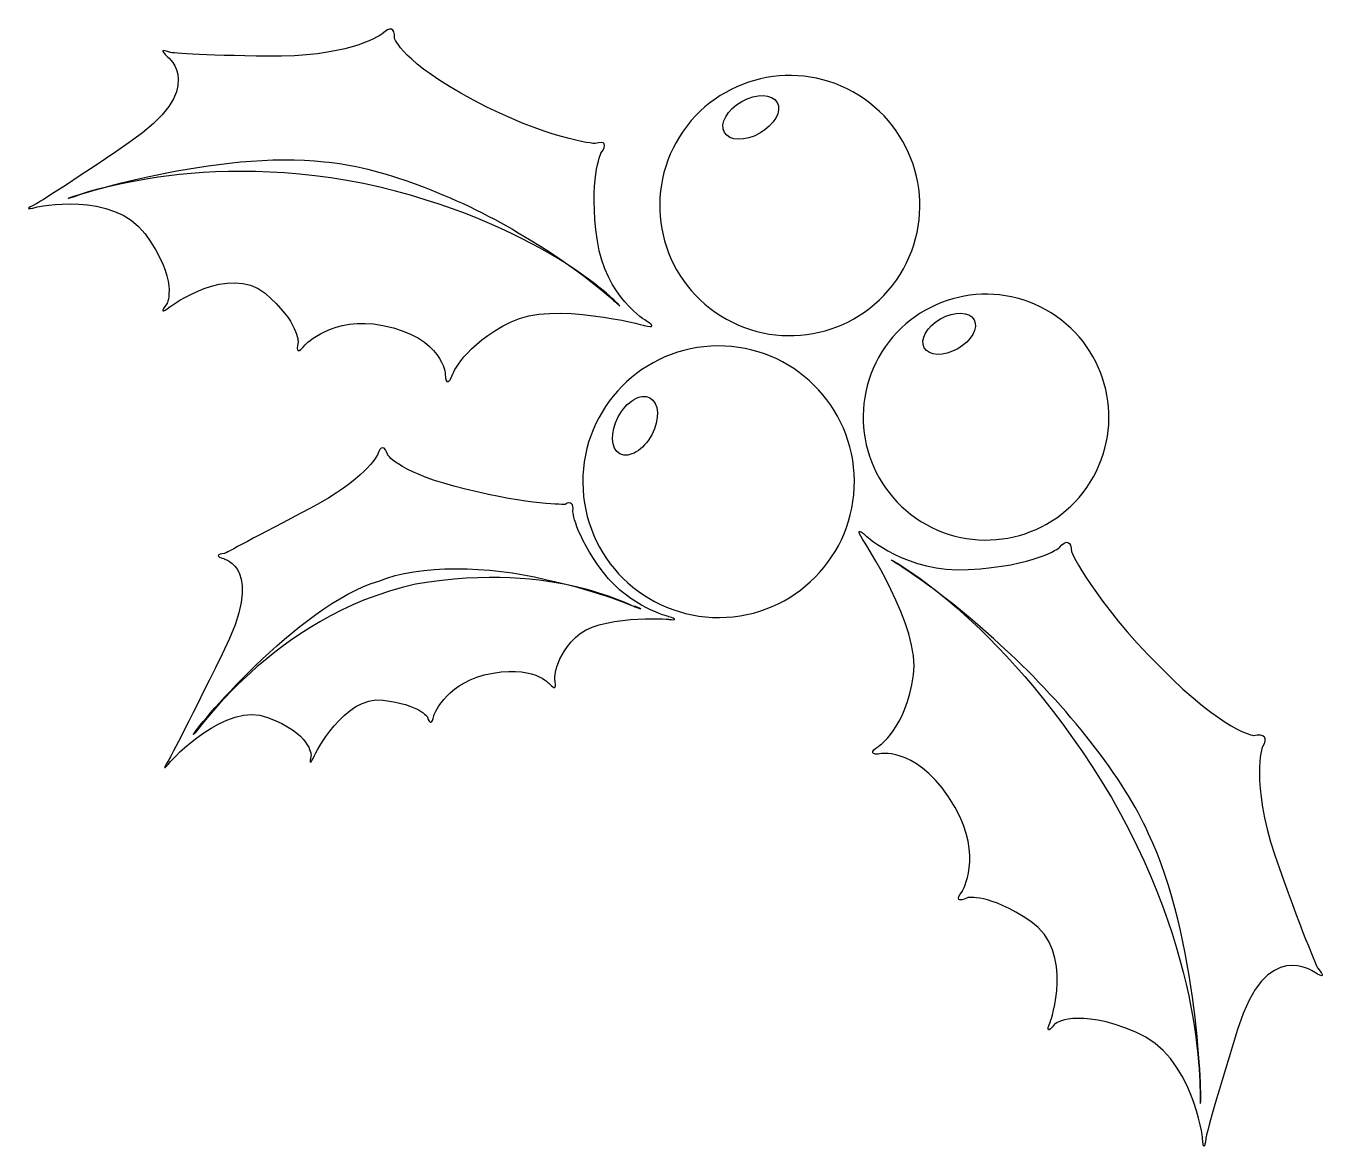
# Model space of a CAD drawing. Header units: centimetres. Extents: x -10.3 to 10.3, y -8.9 to 8.9.
import ezdxf

# ---------------------------------------------------------------- set-up
doc = ezdxf.new("R2010")
doc.units = ezdxf.units.CM
doc.header["$MEASUREMENT"] = 0
doc.layers.add('Camada 1', color=7, linetype='Continuous')

msp = doc.modelspace()

# ---------------------------------------------------------------- linework, layer by layer
at = {"layer": 'Camada 1'}
for points, knots in [([(-6.24567, 8.42464), (-5.10876, 8.4376), (-4.64682, 8.77622), (-4.64682, 8.77622), (-4.64682, 8.77622), (-4.52892, 8.90171), (-4.44238, 8.8725), (-4.45428, 8.71023), (-4.45428, 8.71023), (-4.45428, 8.71023), (-4.33421, 8.3197), (-3.20158, 7.72796), (-3.20158, 7.72796), (-2.04517, 7.10595), (-1.27496, 7.03674), (-1.27496, 7.03674), (-1.27496, 7.03674), (-1.11809, 7.08974), (-1.07483, 7.02158), (-1.18085, 6.88635), (-1.18085, 6.88635), (-1.18085, 6.88635), (-1.3799, 6.46124), (-1.23816, 5.49737), (-1.23816, 5.49737), (-1.11267, 4.61464), (-0.45928, 4.22414), (-0.45928, 4.22414), (-0.45928, 4.22414), (-0.32948, 4.14733), (-0.34572, 4.11704), (-0.49391, 4.15704), (-0.49391, 4.15704), (-0.49391, 4.15704), (-1.94891, 4.54757), (-2.60552, 4.21329), (-2.60552, 4.21329), (-3.36276, 3.84115), (-3.5337, 3.3771), (-3.5337, 3.3771), (-3.5337, 3.3771), (-3.5932, 3.22025), (-3.64512, 3.22134), (-3.65054, 3.38144), (-3.65054, 3.38144), (-3.65054, 3.38144), (-3.66893, 3.95694), (-4.64037, 4.15707), (-4.64037, 4.15707), (-5.43222, 4.3096), (-5.8714, 3.84984), (-5.8714, 3.84984), (-5.8714, 3.84984), (-5.97311, 3.71138), (-6.02393, 3.72977), (-5.98176, 3.89096), (-5.98176, 3.89096), (-5.98176, 3.89096), (-5.97094, 4.21116), (-6.50643, 4.6655), (-6.50643, 4.6655), (-7.07436, 5.14149), (-8.01117, 4.45455), (-8.01117, 4.45455), (-8.01117, 4.45455), (-8.14423, 4.34636), (-8.16587, 4.36692), (-8.05985, 4.50215), (-8.05985, 4.50215), (-8.05985, 4.50215), (-7.87271, 4.88508), (-8.40709, 5.60554), (-8.40709, 5.60554), (-8.91439, 6.29681), (-10.13248, 6.03066), (-10.13248, 6.03066), (-10.13248, 6.03066), (-10.29147, 5.98523), (-10.29581, 6.00579), (-10.14328, 6.07612), (-10.14328, 6.07612), (-10.14328, 6.07612), (-9.74088, 6.31192), (-8.66235, 7.05294), (-8.66235, 7.05294), (-7.39346, 7.90537), (-8.05222, 8.4138), (-8.05222, 8.4138), (-8.05222, 8.4138), (-8.16581, 8.51334), (-8.14525, 8.54255), (-8.00568, 8.47979), (-8.00568, 8.47979), (-8.00568, 8.47978), (-7.37719, 8.4203), (-6.24567, 8.42464)], [0, 0, 0, 0, 0.04, 0.04, 0.04, 0.04, 0.08, 0.08, 0.08, 0.08, 0.12, 0.12, 0.12, 0.12, 0.16, 0.16, 0.16, 0.16, 0.2, 0.2, 0.2, 0.2, 0.24, 0.24, 0.24, 0.24, 0.28, 0.28, 0.28, 0.28, 0.32, 0.32, 0.32, 0.32, 0.36, 0.36, 0.36, 0.36, 0.4, 0.4, 0.4, 0.4, 0.44, 0.44, 0.44, 0.44, 0.48, 0.48, 0.48, 0.48, 0.52, 0.52, 0.52, 0.52, 0.56, 0.56, 0.56, 0.56, 0.6, 0.6, 0.6, 0.6, 0.64, 0.64, 0.64, 0.64, 0.68, 0.68, 0.68, 0.68, 0.72, 0.72, 0.72, 0.72, 0.76, 0.76, 0.76, 0.76, 0.8, 0.8, 0.8, 0.8, 0.84, 0.84, 0.84, 0.84, 0.88, 0.88, 0.88, 0.88, 0.92, 0.92, 0.92, 0.92, 1, 1, 1, 1]), ([(3.5606, 4.96249), (2.95695, 3.99779), (1.68566, 3.70424), (0.71977, 4.30791), (0.71977, 4.30791), (-0.24609, 4.91039), (-0.53965, 6.18285), (0.06403, 7.14752), (0.06403, 7.14752), (0.66768, 8.11341), (1.93897, 8.40696), (2.90364, 7.80329), (2.90364, 7.80329), (3.86956, 7.19959), (4.16311, 5.92835), (3.5606, 4.96249)], [0, 0, 0, 0, 0.2, 0.2, 0.2, 0.2, 0.4, 0.4, 0.4, 0.4, 0.6, 0.6, 0.6, 0.6, 1, 1, 1, 1]), ([(6.57582, 1.67104), (6.0053, 0.75841), (4.80385, 0.48028), (3.89125, 1.0508), (3.89125, 1.0508), (2.97862, 1.62132), (2.70166, 2.82277), (3.27101, 3.73537), (3.27101, 3.73537), (3.84153, 4.648), (5.04295, 4.92494), (5.95558, 4.35444), (5.95558, 4.35444), (6.86819, 3.78509), (7.14515, 2.58248), (6.57582, 1.67104)], [0, 0, 0, 0, 0.2, 0.2, 0.2, 0.2, 0.4, 0.4, 0.4, 0.4, 0.6, 0.6, 0.6, 0.6, 1, 1, 1, 1]), ([(2.8362, 1.69202), (2.84332, 0.50362), (1.88571, -0.46582), (0.69731, -0.47291), (0.69731, -0.47291), (-0.49109, -0.48122), (-1.46172, 0.47636), (-1.46881, 1.66476), (-1.46881, 1.66476), (-1.47709, 2.85316), (-0.51832, 3.8226), (0.67011, 3.8309), (0.67011, 3.8309), (1.85851, 3.83801), (2.82792, 2.88043), (2.8362, 1.69202)], [0, 0, 0, 0, 0.2, 0.2, 0.2, 0.2, 0.4, 0.4, 0.4, 0.4, 0.6, 0.6, 0.6, 0.6, 1, 1, 1, 1]), ([(-5.78567, 1.25999), (-4.93816, 1.69793), (-4.72392, 2.0992), (-4.72154, 2.1075), (-4.72154, 2.1075), (-4.67775, 2.25426), (-4.60555, 2.25072), (-4.56057, 2.10276), (-4.56057, 2.10276), (-4.56173, 2.09562), (-4.3416, 1.79973), (-3.33073, 1.56301), (-3.33073, 1.56301), (-2.29502, 1.30142), (-1.74818, 1.31914), (-1.74818, 1.32036), (-1.74818, 1.32036), (-1.65939, 1.37598), (-1.60732, 1.32748), (-1.62861, 1.21619), (-1.62861, 1.21619), (-1.62742, 1.22212), (-1.61202, 0.86228), (-1.14212, 0.23964), (-1.14212, 0.23964), (-0.71127, -0.31905), (-0.10167, -0.45637), (-0.10286, -0.46227), (-0.10286, -0.46227), (0.01551, -0.49659), (0.01787, -0.51553), (-0.09931, -0.50484), (-0.09931, -0.50484), (-0.09693, -0.49301), (-1.24985, -0.42909), (-1.58362, -0.7889), (-1.58362, -0.7889), (-1.97187, -1.17956), (-1.90797, -1.50272), (-1.90556, -1.49677), (-1.90556, -1.49677), (-1.88307, -1.59975), (-1.92215, -1.61395), (-1.992, -1.52751), (-1.992, -1.52751), (-1.99435, -1.53582), (-2.23939, -1.19496), (-3.03364, -1.38313), (-3.03364, -1.38313), (-3.67875, -1.55712), (-3.83144, -2.03652), (-3.83025, -2.03181), (-3.83025, -2.03181), (-3.85155, -2.15728), (-3.89772, -2.16794), (-3.93084, -2.05194), (-3.93084, -2.05194), (-3.93084, -2.05194), (-4.05157, -1.85308), (-4.63513, -1.78323), (-4.63513, -1.78323), (-5.25063, -1.70393), (-5.72172, -2.6544), (-5.72172, -2.66032), (-5.72172, -2.66032), (-5.78567, -2.80354), (-5.81051, -2.80121), (-5.77736, -2.65323), (-5.77736, -2.65323), (-5.77736, -2.65082), (-5.77974, -2.30401), (-6.46626, -2.05781), (-6.46626, -2.05781), (-7.1161, -1.79384), (-8.0015, -2.74078), (-8.00505, -2.75737), (-8.00505, -2.75737), (-8.11866, -2.89585), (-8.13052, -2.88281), (-8.03109, -2.72776), (-8.03109, -2.72776), (-8.03109, -2.73371), (-7.78132, -2.26614), (-7.18477, -1.05168), (-7.18477, -1.05168), (-6.48169, 0.32492), (-7.16347, 0.45039), (-7.16109, 0.45986), (-7.16109, 0.45986), (-7.28066, 0.49301), (-7.2747, 0.53206), (-7.14688, 0.5427), (-7.14688, 0.5427), (-7.14925, 0.53677), (-6.63318, 0.81728), (-5.78567, 1.25999)], [0, 0, 0, 0, 0.04, 0.04, 0.04, 0.04, 0.08, 0.08, 0.08, 0.08, 0.12, 0.12, 0.12, 0.12, 0.16, 0.16, 0.16, 0.16, 0.2, 0.2, 0.2, 0.2, 0.24, 0.24, 0.24, 0.24, 0.28, 0.28, 0.28, 0.28, 0.32, 0.32, 0.32, 0.32, 0.36, 0.36, 0.36, 0.36, 0.4, 0.4, 0.4, 0.4, 0.44, 0.44, 0.44, 0.44, 0.48, 0.48, 0.48, 0.48, 0.52, 0.52, 0.52, 0.52, 0.56, 0.56, 0.56, 0.56, 0.6, 0.6, 0.6, 0.6, 0.64, 0.64, 0.64, 0.64, 0.68, 0.68, 0.68, 0.68, 0.72, 0.72, 0.72, 0.72, 0.76, 0.76, 0.76, 0.76, 0.8, 0.8, 0.8, 0.8, 0.84, 0.84, 0.84, 0.84, 0.88, 0.88, 0.88, 0.88, 0.92, 0.92, 0.92, 0.92, 1, 1, 1, 1]), ([(9.50145, -4.23816), (9.11085, -3.06989), (9.30378, -2.52541), (9.30378, -2.52541), (9.30378, -2.52541), (9.3949, -2.37978), (9.33217, -2.29575), (9.16646, -2.34189), (9.16646, -2.34189), (9.16646, -2.34189), (8.71193, -2.30048), (7.6881, -1.26239), (7.6881, -1.26239), (6.62273, -0.20541), (6.27832, 0.56874), (6.27832, 0.56874), (6.27832, 0.56874), (6.27716, 0.74154), (6.19074, 0.77112), (6.08539, 0.63383), (6.08539, 0.63383), (6.08539, 0.63383), (5.70661, 0.34147), (4.64251, 0.28582), (4.64251, 0.28582), (3.66831, 0.23018), (3.02559, 0.81848), (3.02559, 0.81848), (3.02559, 0.81848), (2.89896, 0.93566), (2.87176, 0.91317), (2.96646, 0.76876), (2.96646, 0.76876), (2.96646, 0.76876), (3.89324, -0.64099), (3.77489, -1.38434), (3.77489, -1.38434), (3.65059, -2.23894), (3.22326, -2.5112), (3.22326, -2.5112), (3.22326, -2.5112), (3.07652, -2.6047), (3.09782, -2.65799), (3.26827, -2.63079), (3.26827, -2.63079), (3.26827, -2.63079), (3.88025, -2.52895), (4.43535, -3.48304), (4.43535, -3.48304), (4.87689, -4.26306), (4.54782, -4.8099), (4.54782, -4.8099), (4.54782, -4.8099), (4.43892, -4.94246), (4.47562, -4.98982), (4.63066, -4.91407), (4.63066, -4.91407), (4.63066, -4.91407), (4.96446, -4.83716), (5.63327, -5.29052), (5.63327, -5.29052), (6.33399, -5.77465), (5.94339, -6.87778), (5.94339, -6.87778), (5.94339, -6.87778), (5.87589, -7.0364), (5.90669, -7.05534), (6.01086, -6.91686), (6.01086, -6.91686), (6.01086, -6.91686), (6.34818, -6.64463), (7.29631, -7.04354), (7.29631, -7.04354), (8.20417, -7.41875), (8.35689, -8.72431), (8.35689, -8.72431), (8.35689, -8.72431), (8.36401, -8.89714), (8.38769, -8.89714), (8.40782, -8.7255), (8.40782, -8.7255), (8.40782, -8.7255), (8.51199, -8.2651), (8.91204, -7.00446), (8.91204, -7.00446), (9.35945, -5.52483), (10.12886, -6.09421), (10.12886, -6.09421), (10.12886, -6.09421), (10.2733, -6.1889), (10.29692, -6.16168), (10.18215, -6.03267), (10.18215, -6.03267), (10.18209, -6.03262), (9.89682, -5.39937), (9.50145, -4.23816)], [0, 0, 0, 0, 0.04, 0.04, 0.04, 0.04, 0.08, 0.08, 0.08, 0.08, 0.12, 0.12, 0.12, 0.12, 0.16, 0.16, 0.16, 0.16, 0.2, 0.2, 0.2, 0.2, 0.24, 0.24, 0.24, 0.24, 0.28, 0.28, 0.28, 0.28, 0.32, 0.32, 0.32, 0.32, 0.36, 0.36, 0.36, 0.36, 0.4, 0.4, 0.4, 0.4, 0.44, 0.44, 0.44, 0.44, 0.48, 0.48, 0.48, 0.48, 0.52, 0.52, 0.52, 0.52, 0.56, 0.56, 0.56, 0.56, 0.6, 0.6, 0.6, 0.6, 0.64, 0.64, 0.64, 0.64, 0.68, 0.68, 0.68, 0.68, 0.72, 0.72, 0.72, 0.72, 0.76, 0.76, 0.76, 0.76, 0.8, 0.8, 0.8, 0.8, 0.84, 0.84, 0.84, 0.84, 0.88, 0.88, 0.88, 0.88, 0.92, 0.92, 0.92, 0.92, 1, 1, 1, 1])]:
    msp.add_open_spline(points, degree=3, knots=knots, dxfattribs=at)
at = {"layer": 'Camada 1', "color": 7}
for points, knots in [([(1.05122, 7.70386), (0.8204, 7.57363), (0.69612, 7.35466), (0.77542, 7.21618), (0.77542, 7.21618), (0.85355, 7.07648), (1.10451, 7.06939), (1.33528, 7.20078), (1.33528, 7.20078), (1.56729, 7.33098), (1.6904, 7.54995), (1.6123, 7.68965), (1.6123, 7.68965), (1.533, 7.82813), (1.28201, 7.83525), (1.05122, 7.70386)], [0, 0, 0, 0, 0.2, 0.2, 0.2, 0.2, 0.4, 0.4, 0.4, 0.4, 0.6, 0.6, 0.6, 0.6, 1, 1, 1, 1]), ([(-0.9158, 4.50105), (-0.86601, 4.44914), (-0.8682, 4.44694), (-0.92011, 4.49671), (-0.92011, 4.49671), (-0.92011, 4.49671), (-1.50534, 5.0603), (-2.493, 5.625), (-2.493, 5.625), (-3.46225, 6.20806), (-4.74415, 6.69161), (-5.56632, 6.74787), (-5.56632, 6.74787), (-7.20951, 6.95126), (-9.64133, 6.19185), (-9.62511, 6.16912), (-9.62511, 6.16912), (-9.65324, 6.12909), (-7.77636, 6.96208), (-4.94646, 6.40603), (-4.94646, 6.40603), (-2.14143, 5.79592), (-0.9158, 4.50105), (-0.9158, 4.50105)], [0, 0, 0, 0, 0.14285714, 0.14285714, 0.14285714, 0.14285714, 0.28571429, 0.28571429, 0.28571429, 0.28571429, 0.42857143, 0.42857143, 0.42857143, 0.42857143, 0.57142857, 0.57142857, 0.57142857, 0.57142857, 0.71428571, 0.71428571, 0.71428571, 0.71428571, 1, 1, 1, 1]), ([(4.20375, 4.26092), (3.98597, 4.13781), (3.86873, 3.93067), (3.94335, 3.79927), (3.94335, 3.79927), (4.01788, 3.6679), (4.25466, 3.66198), (4.47363, 3.78625), (4.47363, 3.78625), (4.69141, 3.90936), (4.80859, 4.11531), (4.73403, 4.24668), (4.73403, 4.24668), (4.65947, 4.37813), (4.42272, 4.38403), (4.20375, 4.26092)], [0, 0, 0, 0, 0.2, 0.2, 0.2, 0.2, 0.4, 0.4, 0.4, 0.4, 0.6, 0.6, 0.6, 0.6, 1, 1, 1, 1]), ([(-0.90776, 2.70641), (-1.03913, 2.4626), (-1.02613, 2.20098), (-0.87934, 2.12168), (-0.87934, 2.12168), (-0.73258, 2.04355), (-0.50768, 2.17849), (-0.37626, 2.42233), (-0.37626, 2.42233), (-0.24608, 2.66736), (-0.25908, 2.92893), (-0.40587, 3.00825), (-0.40587, 3.00825), (-0.55266, 3.08519), (-0.77756, 2.95147), (-0.90776, 2.70641)], [0, 0, 0, 0, 0.2, 0.2, 0.2, 0.2, 0.4, 0.4, 0.4, 0.4, 0.6, 0.6, 0.6, 0.6, 1, 1, 1, 1]), ([(-0.63434, -0.29656), (-0.51951, -0.34982), (-0.5207, -0.35337), (-0.63669, -0.30365), (-0.63669, -0.30365), (-0.63788, -0.3072), (-1.1516, -0.07047), (-2.06065, 0.13074), (-2.06065, 0.13074), (-2.96381, 0.35209), (-4.06579, 0.36746), (-4.70024, 0.10473), (-4.70024, 0.10473), (-5.98098, -0.26577), (-7.65706, -2.2875), (-7.64286, -2.32891), (-7.64286, -2.32891), (-7.65826, -2.40111), (-6.40474, -0.45042), (-4.11909, 0.05499), (-4.11909, 0.05499), (-1.84759, 0.44205), (-0.64733, -0.3522), (-0.63434, -0.29656)], [0, 0, 0, 0, 0.14285714, 0.14285714, 0.14285714, 0.14285714, 0.28571429, 0.28571429, 0.28571429, 0.28571429, 0.42857143, 0.42857143, 0.42857143, 0.42857143, 0.57142857, 0.57142857, 0.57142857, 0.57142857, 0.71428571, 0.71428571, 0.71428571, 0.71428571, 1, 1, 1, 1]), ([(3.47184, 0.4125), (3.40202, 0.44917), (3.40083, 0.44798), (3.46829, 0.40657), (3.46829, 0.40657), (3.46829, 0.40657), (4.27556, -0.07992), (5.22129, -0.9736), (5.22129, -0.9736), (6.18009, -1.84715), (7.14357, -3.06042), (7.49396, -3.89132), (7.49396, -3.89132), (8.28824, -5.53547), (8.351, -8.18569), (8.32137, -8.17503), (8.32137, -8.17503), (8.28938, -8.21292), (8.5025, -6.11308), (6.91278, -3.32789), (6.91278, -3.32789), (5.27696, -0.57826), (3.47184, 0.4125), (3.47184, 0.4125)], [0, 0, 0, 0, 0.14285714, 0.14285714, 0.14285714, 0.14285714, 0.28571429, 0.28571429, 0.28571429, 0.28571429, 0.42857143, 0.42857143, 0.42857143, 0.42857143, 0.57142857, 0.57142857, 0.57142857, 0.57142857, 0.71428571, 0.71428571, 0.71428571, 0.71428571, 1, 1, 1, 1])]:
    msp.add_open_spline(points, degree=3, knots=knots, dxfattribs=at)

doc.saveas('drawing.dxf')
